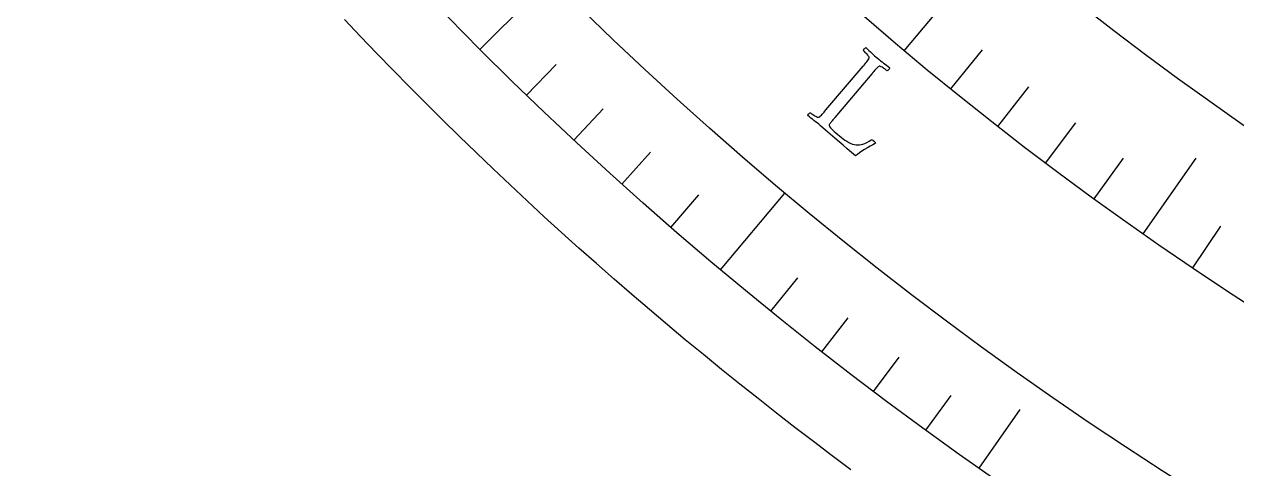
# Model space of a CAD drawing. Header units: millimetres. Extents: x -76 to 76, y -76 to 98.
# Drawn here: x -61.75 to -37.58, y -61.02 to -52.16 of the extents above; entities that cross this region are included whole.
import ezdxf

# ---------------------------------------------------------------- set-up
doc = ezdxf.new("R2010")
doc.units = ezdxf.units.MM
for name, color, linetype in [('CUT_OUTER', 1, 'Continuous'), ('ENGRAVE', 7, 'Continuous'), ('ENGRAVE_FINE', 8, 'Continuous'), ('TEXT', 5, 'Continuous')]:
    doc.layers.add(name, color=color, linetype=linetype)

msp = doc.modelspace()

# ---------------------------------------------------------------- linework, layer by layer
at = {"layer": 'CUT_OUTER'}
msp.add_lwpolyline([(-45.2731, -61.0438), (-45.6469, -60.7648), (-46.0188, -60.4836), (-46.3891, -60.2001), (-46.7576, -59.9143), (-47.1243, -59.6263), (-47.4893, -59.336), (-47.8525, -59.0435), (-48.2139, -58.7488), (-48.5735, -58.4519), (-48.9312, -58.1527), (-49.2871, -57.8514), (-49.6411, -57.5479), (-49.9933, -57.2422), (-50.3436, -56.9344), (-50.692, -56.6244), (-51.0385, -56.3123), (-51.383, -55.9981), (-51.7257, -55.6817), (-52.0664, -55.3633), (-52.4051, -55.0428), (-52.7418, -54.7202), (-53.0766, -54.3955), (-53.4094, -54.0688), (-53.7401, -53.7401), (-54.0688, -53.4094), (-54.3955, -53.0766), (-54.7202, -52.7418), (-55.0428, -52.4051), (-55.3633, -52.0664)], dxfattribs=at)
at = {"layer": 'ENGRAVE'}
for points in [[(-44.2109, -52.6885), (-42.5988, -50.7673)], [(-52.6653, -52.6653), (-51.6577, -51.6577)], [(-39.4506, -56.3413), (-38.3957, -54.8347)], [(-47.8748, -57.055), (-46.5925, -55.5267)], [(-42.72, -61.0104), (-41.9026, -59.8432)]]:
    msp.add_lwpolyline(points, dxfattribs=at)
for radius in [74.48, 74.48, 72.485, 68.78, 68.78, 65.854, 60.42, 60.42, 57.228]:
    msp.add_circle((0, 0), radius, dxfattribs=at)
at = {"layer": 'ENGRAVE_FINE'}
for points in [[(-43.2847, -53.4521), (-42.6533, -52.6725)], [(-51.7382, -53.5764), (-51.1442, -52.9614)], [(-42.3452, -54.1994), (-41.7276, -53.4088)], [(-50.7952, -54.4712), (-50.2121, -53.8459)], [(-41.3928, -54.9302), (-40.7891, -54.129)], [(-49.8368, -55.3494), (-49.2647, -54.714)], [(-40.4279, -55.6442), (-39.8382, -54.8326)], [(-48.8633, -56.2108), (-48.3023, -55.5655)], [(-38.4613, -57.0212), (-37.9003, -56.1895)], [(-46.8718, -57.8818), (-46.3337, -57.2174)], [(-45.8545, -58.691), (-45.3281, -58.0173)], [(-44.8232, -59.4824), (-44.3086, -58.7995)], [(-43.7782, -60.2556), (-43.2757, -59.5639)]]:
    msp.add_lwpolyline(points, dxfattribs=at)
at = {"layer": 'TEXT'}
msp.add_lwpolyline([(-45.5927, -54.0226), (-45.5947, -54.025), (-45.5972, -54.0278), (-45.6, -54.0312), (-45.6034, -54.0352), (-45.6119, -54.0453), (-45.6217, -54.057), (-45.6328, -54.07), (-45.645, -54.0845), (-45.6574, -54.0995), (-45.669, -54.1141), (-45.6798, -54.1282), (-45.6898, -54.1419), (-45.698, -54.1543), (-45.7035, -54.1645), (-45.7062, -54.1725), (-45.7062, -54.1784), (-45.7006, -54.1944), (-45.6926, -54.21), (-45.6823, -54.2251), (-45.6695, -54.2398), (-45.6531, -54.2559), (-45.6321, -54.2753), (-45.6064, -54.298), (-45.5759, -54.3238), (-45.4594, -54.4214), (-45.4283, -54.4459), (-45.3943, -54.4699), (-45.3573, -54.4934), (-45.3175, -54.5164), (-45.2772, -54.5366), (-45.2388, -54.5518), (-45.2024, -54.5621), (-45.1679, -54.5673), (-45.1366, -54.5678), (-45.1038, -54.5651), (-45.0695, -54.5592), (-45.0337, -54.55), (-44.9959, -54.5367), (-44.9555, -54.5185), (-44.9125, -54.4952), (-44.867, -54.4668), (-44.859, -54.4641), (-44.8496, -54.4651), (-44.8389, -54.47), (-44.8268, -54.4786), (-44.81, -54.4938), (-44.7976, -54.5079), (-44.7897, -54.5211), (-44.7864, -54.5332), (-44.837, -54.5638), (-44.8893, -54.5951), (-44.9435, -54.6273), (-44.9995, -54.6601), (-45.0533, -54.6929), (-45.1014, -54.7247), (-45.1435, -54.7556), (-45.1797, -54.7855), (-45.2636, -54.7158), (-45.3467, -54.6456), (-45.429, -54.575), (-45.5104, -54.504), (-45.5943, -54.4307), (-45.6837, -54.3534), (-45.7788, -54.272), (-45.8795, -54.1865), (-45.9146, -54.1571), (-45.9482, -54.1296), (-45.9802, -54.1041), (-46.0108, -54.0805), (-46.0406, -54.0574), (-46.0707, -54.0335), (-46.1009, -54.0087), (-46.1313, -53.9831), (-46.1307, -53.9751), (-46.1275, -53.9665), (-46.1219, -53.9573), (-46.1137, -53.9476), (-46.1046, -53.9387), (-46.0961, -53.9319), (-46.0884, -53.9272), (-46.0813, -53.9247), (-46.0736, -53.931), (-46.0628, -53.9391), (-46.0491, -53.9491), (-46.0324, -53.961), (-46.0142, -53.9733), (-45.9958, -53.9846), (-45.9772, -53.9949), (-45.9585, -54.0042), (-45.9414, -54.0113), (-45.9275, -54.0152), (-45.9171, -54.0158), (-45.9099, -54.0131), (-45.8947, -54.0028), (-45.8789, -53.9899), (-45.8624, -53.9744), (-45.8453, -53.9562), (-45.8276, -53.9364), (-45.8094, -53.9156), (-45.7907, -53.8939), (-45.7714, -53.8713), (-45.03, -52.9988), (-45.0108, -52.976), (-44.9922, -52.9538), (-44.9744, -52.9322), (-44.9572, -52.911), (-44.9417, -52.8908), (-44.9287, -52.8718), (-44.9183, -52.8539), (-44.9105, -52.8373), (-44.9083, -52.829), (-44.9102, -52.8186), (-44.9162, -52.8061), (-44.9264, -52.7913), (-44.939, -52.7755), (-44.9523, -52.7598), (-44.9663, -52.7441), (-44.981, -52.7285), (-44.995, -52.7142), (-45.0068, -52.7025), (-45.0163, -52.6934), (-45.0235, -52.6868), (-45.0221, -52.6795), (-45.0186, -52.6712), (-45.0132, -52.6618), (-45.0057, -52.6514), (-44.9974, -52.6419), (-44.9893, -52.6348), (-44.9813, -52.6303), (-44.9736, -52.6284), (-44.9439, -52.6556), (-44.9146, -52.6828), (-44.8856, -52.7099), (-44.857, -52.7368), (-44.8285, -52.7634), (-44.7999, -52.7894), (-44.7712, -52.8147), (-44.7424, -52.8394), (-44.7126, -52.8643), (-44.6828, -52.8885), (-44.6531, -52.9119), (-44.6234, -52.9346), (-44.5934, -52.9573), (-44.5629, -52.9806), (-44.5319, -53.0045), (-44.5003, -53.0292), (-44.5009, -53.0371), (-44.504, -53.0457), (-44.5097, -53.0549), (-44.5178, -53.0647), (-44.5268, -53.0737), (-44.5351, -53.0806), (-44.5427, -53.0854), (-44.5497, -53.0881), (-44.5574, -53.082), (-44.5679, -53.0741), (-44.5814, -53.0645), (-44.5978, -53.053), (-44.6156, -53.0411), (-44.6332, -53.03), (-44.6506, -53.0198), (-44.6678, -53.0103), (-44.6836, -53.003), (-44.6971, -52.999), (-44.7081, -52.9985), (-44.7167, -53.0014), (-44.729, -53.0103), (-44.742, -53.0213), (-44.7556, -53.0345), (-44.77, -53.0498), (-44.7849, -53.0666), (-44.8004, -53.0843), (-44.8165, -53.1029), (-44.833, -53.1224), (-44.8357, -53.1255), (-44.8383, -53.1287), (-44.841, -53.1318), (-44.8436, -53.135), (-44.8463, -53.1381), (-44.8489, -53.1413), (-44.8516, -53.1444), (-44.8543, -53.1476)], close=True, dxfattribs=at)

doc.saveas('drawing.dxf')
